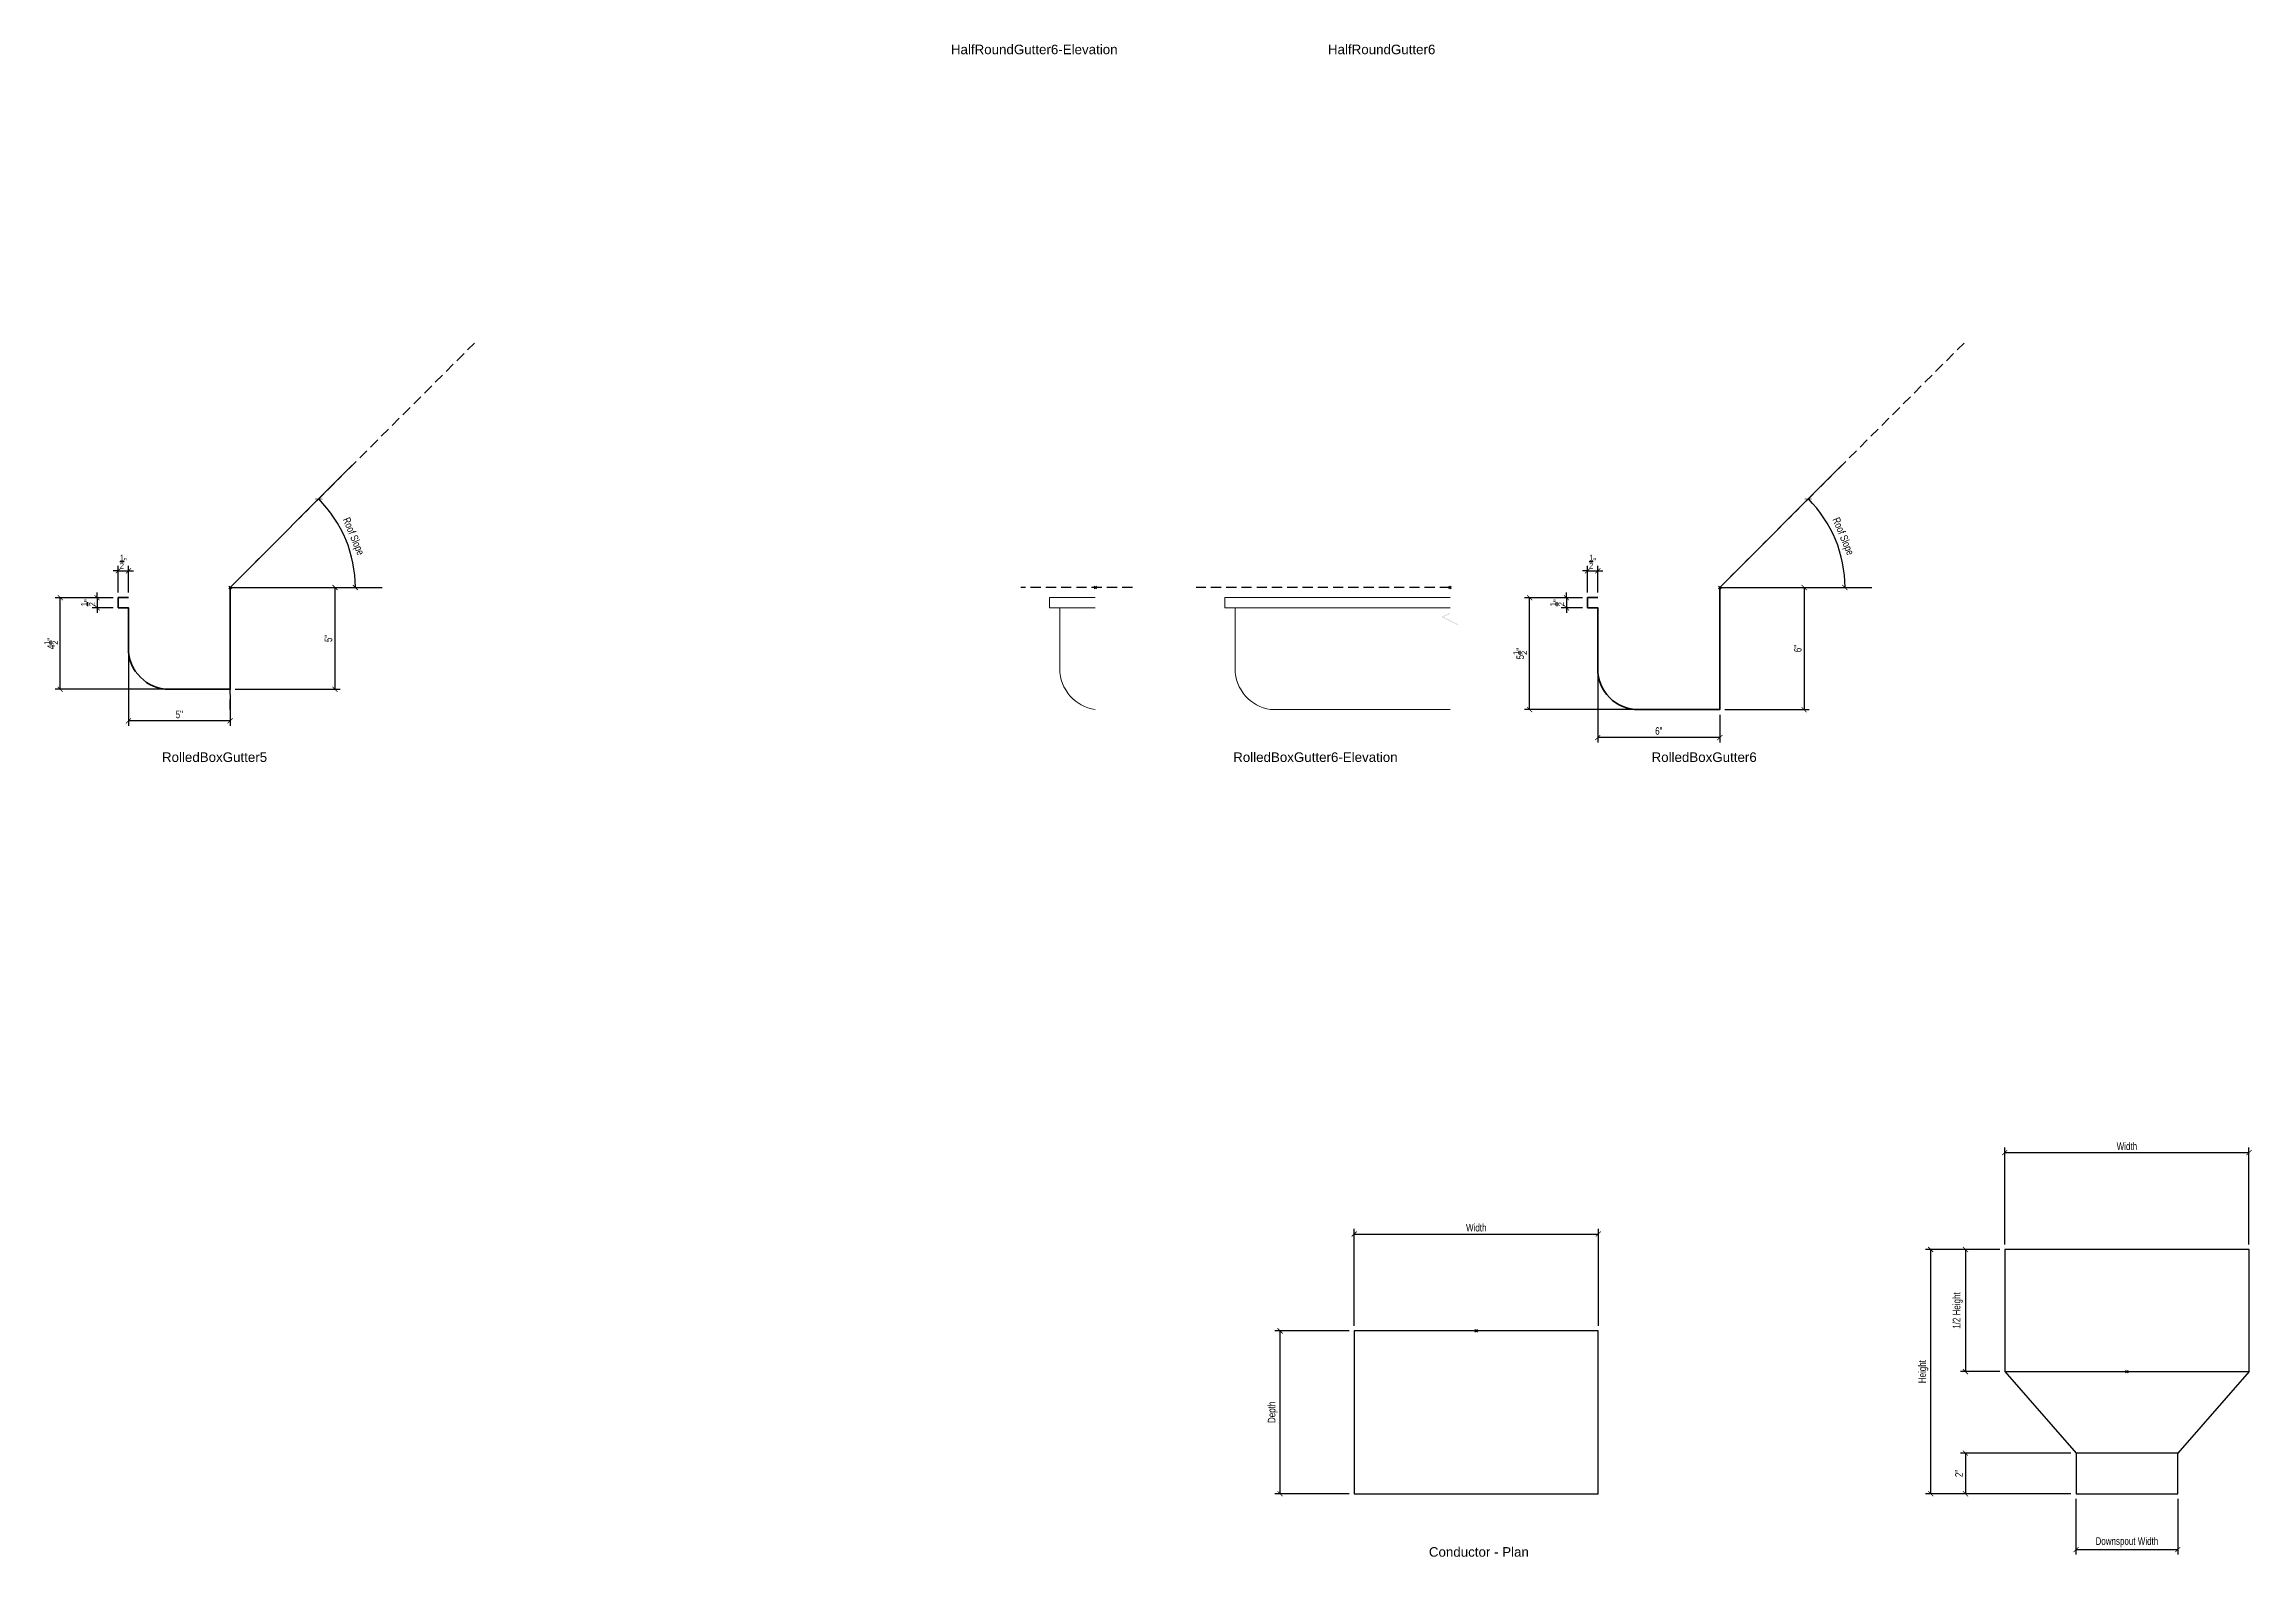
# Model space of a CAD drawing. Header units: inches. Extents: x 1550 to 1938, y 1113 to 1725.
# Drawn here: x 1609.8 to 1718.3, y 1409.4 to 1483.7 of the extents above; entities that cross this region are included whole.
import ezdxf
from ezdxf.enums import TextEntityAlignment as Align

# ---------------------------------------------------------------- set-up
doc = ezdxf.new("R2010")
doc.units = ezdxf.units.IN
doc.header["$LTSCALE"] = 4
doc.header["$MEASUREMENT"] = 0
doc.header["$PDMODE"] = 99
doc.header["$PDSIZE"] = 0.0625
doc.linetypes.add('HIDDEN2', pattern=[0.1875, 0.125, -0.0625])
doc.layers.get('Defpoints').update_dxf_attribs({"color": 121})
for name, color, linetype, lineweight in [('A-Anno-Dims', 211, 'Continuous', 25), ('A-Anno-Symb', 131, 'Continuous', 25), ('G-Anno-Ttlb', 213, 'Continuous', 50), ('Medm', 31, 'Continuous', 25), ('SubStrate', 81, 'HIDDEN2', 25), ('Thin', 150, 'Continuous', 18), ('Wide', 212, 'Continuous', 35)]:
    doc.layers.add(name, color=color, linetype=linetype, lineweight=lineweight)
doc.layers.add('G-Anno-Nplt', color=140, linetype='Continuous', lineweight=18, plot=False)
doc.styles.add('Arch-Dim', font='arial.ttf', dxfattribs={"width": 0.75})
doc.styles.add('RomanS', font='romans.shx')
doc.dimstyles.new('Aec-Arch-I-3', dxfattribs={"dimscale": 4, "dimtxt": 0.09375, "dimasz": 0.0625, "dimexe": 0.0625, "dimexo": 0.0625, "dimgap": 0.03125, "dimtad": 1, "dimdec": 4, "dimzin": 3, "dimdsep": 46, "dimlunit": 4, "dimtxsty": 'Arch-Dim', "dimblk": 'ARCHTICK', "dimcen": 0.09375, "dimclrd": 8, "dimclre": 8, "dimazin": 2, "dimtfac": 0.75, "dimtdec": 4, "dimtix": 1, "dimtmove": 1, "dimatfit": 2, "dimldrblk": 'OPEN90', "dimfxl": 1, "dimtolj": 1, "dimtzin": 0, "dimarcsym": 0})

# ---------------------------------------------------------------- blocks, each defined once
blk = doc.blocks.new('Anno_Title_T2')
at = {"color": 0, "linetype": 'ByBlock', "lineweight": -2, "style": 'RomanS'}
blk.add_attdef('TITLE', (0, 0.5), '', height=1.25, dxfattribs=at)
blk.add_attdef('SCALE', text='', height=0.75, dxfattribs=at).set_placement((0, -0.5), align=Align.TOP_LEFT)
blk = doc.blocks.new('_ArchTick')
at = {"color": 0, "linetype": 'ByBlock', "const_width": 0.15}
blk.add_lwpolyline([(-0.5, -0.5), (0.5, 0.5)], dxfattribs=at)
blk = doc.blocks.new('*D296')
at = {"layer": 'A-Anno-Dims', "color": 8, "lineweight": -2, "transparency": 16777216}
blk.add_arc((1618.93, 1457.03), 6.15, 360, 45, dxfattribs=at)
at = {"layer": 'Defpoints', "color": 0, "transparency": 16777216}
for p in [(1630.93, 1469.03), (1624.87, 1458.62), (1618.93, 1457.03), (1618.93, 1457.03), (1626.4, 1457.03)]:
    blk.add_point(p, dxfattribs=at)
at = {"layer": 'A-Anno-Dims', "color": 8, "lineweight": -2, "transparency": 16777216, "xscale": 0.25, "yscale": 0.25, "zscale": 0.25}
for p, rotation in [((1623.28, 1461.38), 134.9999999999999), ((1625.08, 1457.03), 269.999999999999)]:
    blk.add_blockref('_ArchTick', p, dxfattribs=dict(at, rotation=rotation))
at = {"layer": 'A-Anno-Dims', "color": 0, "transparency": 16777216, "insert": (1624.95, 1459.53), "char_height": 0.375, "attachment_point": 5, "rotation": 292.5, "style": 'Arch-Dim'}
blk.add_mtext('\\A1;Roof Slope', dxfattribs=at)
blk = doc.blocks.new('_Open90')
at = {"color": 0, "linetype": 'ByBlock', "lineweight": -2}
for p, q in [((0, 0), (-1, 0)), ((-0.5, 0.5), (0, 0)), ((0, 0), (-0.5, -0.5))]:
    blk.add_line(p, q, dxfattribs=at)
blk = doc.blocks.new('*D297')
at = {"layer": 'A-Anno-Dims', "color": 8, "lineweight": -2, "transparency": 16777216}
blk.add_arc((1692.13, 1457.03), 6.15, 0, 45, dxfattribs=at)
at = {"layer": 'Defpoints', "color": 0, "transparency": 16777216}
for p in [(1704.13, 1469.03), (1698.06, 1458.62), (1692.13, 1457.03), (1692.13, 1457.03), (1699.6, 1457.03)]:
    blk.add_point(p, dxfattribs=at)
at = {"layer": 'A-Anno-Dims', "color": 8, "lineweight": -2, "transparency": 16777216, "xscale": 0.25, "yscale": 0.25, "zscale": 0.25}
for p, rotation in [((1696.47, 1461.38), 134.9999999999999), ((1698.27, 1457.03), 270.0000000000004)]:
    blk.add_blockref('_ArchTick', p, dxfattribs=dict(at, rotation=rotation))
at = {"layer": 'A-Anno-Dims', "color": 0, "transparency": 16777216, "insert": (1698.15, 1459.53), "char_height": 0.375, "attachment_point": 5, "rotation": 292.5, "style": 'Arch-Dim'}
blk.add_mtext('\\A1;Roof Slope', dxfattribs=at)
blk = doc.blocks.new('*D284')
at = {"layer": 'A-Anno-Dims', "color": 8, "lineweight": -2, "transparency": 16777216}
for p, q in [((1613.93, 1453.78), (1613.93, 1450.23)), ((1618.93, 1451.78), (1618.93, 1450.23)), ((1618.93, 1450.48), (1613.93, 1450.48))]:
    blk.add_line(p, q, dxfattribs=at)
at = {"layer": 'Defpoints', "color": 0, "transparency": 16777216}
for p in [(1613.93, 1454.03), (1618.93, 1452.03), (1613.93, 1450.48)]:
    blk.add_point(p, dxfattribs=at)
at = {"layer": 'A-Anno-Dims', "color": 8, "lineweight": -2, "transparency": 16777216, "xscale": 0.25, "yscale": 0.25, "zscale": 0.25, "rotation": 180}
blk.add_blockref('_ArchTick', (1613.93, 1450.48), dxfattribs=at)
at = {"layer": 'A-Anno-Dims', "color": 8, "lineweight": -2, "transparency": 16777216, "xscale": 0.25, "yscale": 0.25, "zscale": 0.25}
blk.add_blockref('_ArchTick', (1618.93, 1450.48), dxfattribs=at)
at = {"layer": 'A-Anno-Dims', "color": 0, "transparency": 16777216, "insert": (1616.43, 1450.79), "char_height": 0.375, "attachment_point": 5, "style": 'Arch-Dim'}
blk.add_mtext('\\A1;5"', dxfattribs=at)
blk = doc.blocks.new('*D285')
at = {"layer": 'A-Anno-Dims', "color": 8, "lineweight": -2, "transparency": 16777216}
for p, q in [((1619.18, 1457.03), (1624.33, 1457.03)), ((1624.08, 1457.03), (1624.08, 1452.03)), ((1619.18, 1452.03), (1624.33, 1452.03))]:
    blk.add_line(p, q, dxfattribs=at)
at = {"layer": 'Defpoints', "color": 0, "transparency": 16777216}
for p in [(1618.93, 1457.03), (1618.93, 1452.03), (1624.08, 1452.03)]:
    blk.add_point(p, dxfattribs=at)
at = {"layer": 'A-Anno-Dims', "color": 8, "lineweight": -2, "transparency": 16777216, "xscale": 0.25, "yscale": 0.25, "zscale": 0.25}
for p, rotation in [((1624.08, 1457.03), 90), ((1624.08, 1452.03), 270)]:
    blk.add_blockref('_ArchTick', p, dxfattribs=dict(at, rotation=rotation))
at = {"layer": 'A-Anno-Dims', "color": 0, "transparency": 16777216, "insert": (1623.76, 1454.53), "char_height": 0.375, "attachment_point": 5, "rotation": 90, "style": 'Arch-Dim'}
blk.add_mtext('\\A1;5"', dxfattribs=at)
blk = doc.blocks.new('*D286')
at = {"layer": 'A-Anno-Dims', "color": 8, "lineweight": -2, "transparency": 16777216}
for p, q in [((1613.18, 1456.53), (1610.33, 1456.53)), ((1610.58, 1452.03), (1610.58, 1456.53)), ((1615.68, 1452.03), (1610.33, 1452.03))]:
    blk.add_line(p, q, dxfattribs=at)
at = {"layer": 'Defpoints', "color": 0, "transparency": 16777216}
for p in [(1610.58, 1456.53), (1613.43, 1456.53), (1615.93, 1452.03)]:
    blk.add_point(p, dxfattribs=at)
at = {"layer": 'A-Anno-Dims', "color": 8, "lineweight": -2, "transparency": 16777216, "xscale": 0.25, "yscale": 0.25, "zscale": 0.25}
for p, rotation in [((1610.58, 1456.53), 90), ((1610.58, 1452.03), 270)]:
    blk.add_blockref('_ArchTick', p, dxfattribs=dict(at, rotation=rotation))
at = {"layer": 'A-Anno-Dims', "color": 0, "transparency": 16777216, "insert": (1610.13, 1454.28), "char_height": 0.375, "attachment_point": 5, "rotation": 90, "style": 'Arch-Dim'}
blk.add_mtext('\\A1;4{\\H0.750000x;\\S1/2;}"', dxfattribs=at)
blk = doc.blocks.new('*D300')
at = {"layer": 'A-Anno-Dims', "color": 8, "lineweight": -2, "transparency": 16777216}
for p, q in [((1613.43, 1456.78), (1613.43, 1458.1)), ((1613.93, 1456.78), (1613.93, 1458.1)), ((1613.43, 1457.85), (1613.18, 1457.85)), ((1613.43, 1457.85), (1613.93, 1457.85)), ((1613.93, 1457.85), (1614.18, 1457.85))]:
    blk.add_line(p, q, dxfattribs=at)
at = {"layer": 'Defpoints', "color": 0, "transparency": 16777216}
for p in [(1613.93, 1457.85), (1613.43, 1456.53), (1613.93, 1456.53)]:
    blk.add_point(p, dxfattribs=at)
at = {"layer": 'A-Anno-Dims', "color": 8, "lineweight": -2, "transparency": 16777216, "xscale": 0.25, "yscale": 0.25, "zscale": 0.25}
blk.add_blockref('_ArchTick', (1613.43, 1457.85), dxfattribs=at)
at = {"layer": 'A-Anno-Dims', "color": 8, "lineweight": -2, "transparency": 16777216, "xscale": 0.25, "yscale": 0.25, "zscale": 0.25, "rotation": 180}
blk.add_blockref('_ArchTick', (1613.93, 1457.85), dxfattribs=at)
at = {"layer": 'A-Anno-Dims', "color": 0, "transparency": 16777216, "insert": (1613.68, 1458.3), "char_height": 0.375, "attachment_point": 5, "style": 'Arch-Dim'}
blk.add_mtext('\\A1;{\\H0.750000x;\\S1/2;}"', dxfattribs=at)
blk = doc.blocks.new('*D301')
at = {"layer": 'A-Anno-Dims', "color": 8, "lineweight": -2, "transparency": 16777216}
for p, q in [((1613.18, 1456.53), (1612.14, 1456.53)), ((1613.18, 1456.03), (1612.14, 1456.03)), ((1612.39, 1456.53), (1612.39, 1456.78)), ((1612.39, 1456.53), (1612.39, 1456.03)), ((1612.39, 1456.03), (1612.39, 1455.78))]:
    blk.add_line(p, q, dxfattribs=at)
at = {"layer": 'Defpoints', "color": 0, "transparency": 16777216}
for p in [(1612.39, 1456.03), (1613.43, 1456.53), (1613.43, 1456.03)]:
    blk.add_point(p, dxfattribs=at)
at = {"layer": 'A-Anno-Dims', "color": 8, "lineweight": -2, "transparency": 16777216, "xscale": 0.25, "yscale": 0.25, "zscale": 0.25}
for p, rotation in [((1612.39, 1456.53), 270), ((1612.39, 1456.03), 90)]:
    blk.add_blockref('_ArchTick', p, dxfattribs=dict(at, rotation=rotation))
at = {"layer": 'A-Anno-Dims', "color": 0, "transparency": 16777216, "insert": (1611.94, 1456.28), "char_height": 0.375, "attachment_point": 5, "rotation": 90, "style": 'Arch-Dim'}
blk.add_mtext('\\A1;{\\H0.750000x;\\S1/2;}"', dxfattribs=at)
blk = doc.blocks.new('*D287')
at = {"layer": 'A-Anno-Dims', "color": 8, "lineweight": -2, "transparency": 16777216}
for p, q in [((1686.13, 1452.78), (1686.13, 1449.41)), ((1692.13, 1450.78), (1692.13, 1449.41)), ((1692.13, 1449.66), (1686.13, 1449.66))]:
    blk.add_line(p, q, dxfattribs=at)
at = {"layer": 'Defpoints', "color": 0, "transparency": 16777216}
for p in [(1686.13, 1453.03), (1692.13, 1451.03), (1686.13, 1449.66)]:
    blk.add_point(p, dxfattribs=at)
at = {"layer": 'A-Anno-Dims', "color": 8, "lineweight": -2, "transparency": 16777216, "xscale": 0.25, "yscale": 0.25, "zscale": 0.25, "rotation": 180}
blk.add_blockref('_ArchTick', (1686.13, 1449.66), dxfattribs=at)
at = {"layer": 'A-Anno-Dims', "color": 8, "lineweight": -2, "transparency": 16777216, "xscale": 0.25, "yscale": 0.25, "zscale": 0.25}
blk.add_blockref('_ArchTick', (1692.13, 1449.66), dxfattribs=at)
at = {"layer": 'A-Anno-Dims', "color": 0, "transparency": 16777216, "insert": (1689.13, 1449.98), "char_height": 0.375, "attachment_point": 5, "style": 'Arch-Dim'}
blk.add_mtext('\\A1;6"', dxfattribs=at)
blk = doc.blocks.new('*D288')
at = {"layer": 'A-Anno-Dims', "color": 8, "lineweight": -2, "transparency": 16777216}
for p, q in [((1692.38, 1457.03), (1696.52, 1457.03)), ((1696.27, 1457.03), (1696.27, 1451.03)), ((1692.38, 1451.03), (1696.52, 1451.03))]:
    blk.add_line(p, q, dxfattribs=at)
at = {"layer": 'Defpoints', "color": 0, "transparency": 16777216}
for p in [(1692.13, 1457.03), (1692.13, 1451.03), (1696.27, 1451.03)]:
    blk.add_point(p, dxfattribs=at)
at = {"layer": 'A-Anno-Dims', "color": 8, "lineweight": -2, "transparency": 16777216, "xscale": 0.25, "yscale": 0.25, "zscale": 0.25}
for p, rotation in [((1696.27, 1457.03), 90), ((1696.27, 1451.03), 270)]:
    blk.add_blockref('_ArchTick', p, dxfattribs=dict(at, rotation=rotation))
at = {"layer": 'A-Anno-Dims', "color": 0, "transparency": 16777216, "insert": (1695.96, 1454.03), "char_height": 0.375, "attachment_point": 5, "rotation": 90, "style": 'Arch-Dim'}
blk.add_mtext('\\A1;6"', dxfattribs=at)
blk = doc.blocks.new('*D289')
at = {"layer": 'A-Anno-Dims', "color": 8, "lineweight": -2, "transparency": 16777216}
for p, q in [((1685.38, 1456.53), (1682.53, 1456.53)), ((1682.78, 1451.03), (1682.78, 1456.53)), ((1687.88, 1451.03), (1682.53, 1451.03))]:
    blk.add_line(p, q, dxfattribs=at)
at = {"layer": 'Defpoints', "color": 0, "transparency": 16777216}
for p in [(1682.78, 1456.53), (1685.63, 1456.53), (1688.13, 1451.03)]:
    blk.add_point(p, dxfattribs=at)
at = {"layer": 'A-Anno-Dims', "color": 8, "lineweight": -2, "transparency": 16777216, "xscale": 0.25, "yscale": 0.25, "zscale": 0.25}
for p, rotation in [((1682.78, 1456.53), 90), ((1682.78, 1451.03), 270)]:
    blk.add_blockref('_ArchTick', p, dxfattribs=dict(at, rotation=rotation))
at = {"layer": 'A-Anno-Dims', "color": 0, "transparency": 16777216, "insert": (1682.32, 1453.78), "char_height": 0.375, "attachment_point": 5, "rotation": 90, "style": 'Arch-Dim'}
blk.add_mtext('\\A1;5{\\H0.750000x;\\S1/2;}"', dxfattribs=at)
blk = doc.blocks.new('*D302')
at = {"layer": 'A-Anno-Dims', "color": 8, "lineweight": -2, "transparency": 16777216}
for p, q in [((1685.63, 1456.78), (1685.63, 1458.1)), ((1686.13, 1456.78), (1686.13, 1458.1)), ((1685.63, 1457.85), (1685.38, 1457.85)), ((1685.63, 1457.85), (1686.13, 1457.85)), ((1686.13, 1457.85), (1686.38, 1457.85))]:
    blk.add_line(p, q, dxfattribs=at)
at = {"layer": 'Defpoints', "color": 0, "transparency": 16777216}
for p in [(1686.13, 1457.85), (1685.63, 1456.53), (1686.13, 1456.53)]:
    blk.add_point(p, dxfattribs=at)
at = {"layer": 'A-Anno-Dims', "color": 8, "lineweight": -2, "transparency": 16777216, "xscale": 0.25, "yscale": 0.25, "zscale": 0.25}
blk.add_blockref('_ArchTick', (1685.63, 1457.85), dxfattribs=at)
at = {"layer": 'A-Anno-Dims', "color": 8, "lineweight": -2, "transparency": 16777216, "xscale": 0.25, "yscale": 0.25, "zscale": 0.25, "rotation": 180}
blk.add_blockref('_ArchTick', (1686.13, 1457.85), dxfattribs=at)
at = {"layer": 'A-Anno-Dims', "color": 0, "transparency": 16777216, "insert": (1685.88, 1458.3), "char_height": 0.375, "attachment_point": 5, "style": 'Arch-Dim'}
blk.add_mtext('\\A1;{\\H0.750000x;\\S1/2;}"', dxfattribs=at)
blk = doc.blocks.new('*D303')
at = {"layer": 'A-Anno-Dims', "color": 8, "lineweight": -2, "transparency": 16777216}
for p, q in [((1685.38, 1456.53), (1684.34, 1456.53)), ((1685.38, 1456.03), (1684.34, 1456.03)), ((1684.59, 1456.53), (1684.59, 1456.78)), ((1684.59, 1456.53), (1684.59, 1456.03)), ((1684.59, 1456.03), (1684.59, 1455.78))]:
    blk.add_line(p, q, dxfattribs=at)
at = {"layer": 'Defpoints', "color": 0, "transparency": 16777216}
for p in [(1684.59, 1456.03), (1685.63, 1456.53), (1685.63, 1456.03)]:
    blk.add_point(p, dxfattribs=at)
at = {"layer": 'A-Anno-Dims', "color": 8, "lineweight": -2, "transparency": 16777216, "xscale": 0.25, "yscale": 0.25, "zscale": 0.25}
for p, rotation in [((1684.59, 1456.53), 270), ((1684.59, 1456.03), 90)]:
    blk.add_blockref('_ArchTick', p, dxfattribs=dict(at, rotation=rotation))
at = {"layer": 'A-Anno-Dims', "color": 0, "transparency": 16777216, "insert": (1684.13, 1456.28), "char_height": 0.375, "attachment_point": 5, "rotation": 90, "style": 'Arch-Dim'}
blk.add_mtext('\\A1;{\\H0.750000x;\\S1/2;}"', dxfattribs=at)
blk = doc.blocks.new('AecDtl_RolledBoxGutter5Section')
at = {"layer": 'Wide'}
blk.add_lwpolyline([(6, 6), (0, 0), (0, -5), (-3, -5, -0.414214), (-5, -3), (-5, -1), (-5.5, -1), (-5.5, -0.5), (-5, -0.5)], format="xyb", dxfattribs=at)
blk = doc.blocks.new('AecDtl_RolledBoxGutter6Section')
at = {"layer": 'Wide'}
blk.add_lwpolyline([(6, 6), (0, 0), (0, -6), (-4, -6, -0.414214), (-6, -4), (-6, -1), (-6.5, -1), (-6.5, -0.5), (-6, -0.5)], format="xyb", dxfattribs=at)
blk = doc.blocks.new('*D312')
at = {"layer": 'A-Anno-Dims', "color": 8, "lineweight": -2, "transparency": 16777216}
for p, q in [((1674.16, 1420.76), (1674.16, 1425.52)), ((1686.16, 1420.76), (1686.16, 1425.52)), ((1674.16, 1425.27), (1686.16, 1425.27))]:
    blk.add_line(p, q, dxfattribs=at)
at = {"layer": 'Defpoints', "color": 0, "transparency": 16777216}
for p in [(1686.16, 1425.27), (1674.16, 1420.51), (1686.16, 1420.51)]:
    blk.add_point(p, dxfattribs=at)
at = {"layer": 'A-Anno-Dims', "color": 8, "lineweight": -2, "transparency": 16777216, "xscale": 0.25, "yscale": 0.25, "zscale": 0.25, "rotation": 180}
blk.add_blockref('_ArchTick', (1674.16, 1425.27), dxfattribs=at)
at = {"layer": 'A-Anno-Dims', "color": 8, "lineweight": -2, "transparency": 16777216, "xscale": 0.25, "yscale": 0.25, "zscale": 0.25}
blk.add_blockref('_ArchTick', (1686.16, 1425.27), dxfattribs=at)
at = {"layer": 'A-Anno-Dims', "color": 0, "transparency": 16777216, "insert": (1680.16, 1425.58), "char_height": 0.375, "attachment_point": 5, "style": 'Arch-Dim'}
blk.add_mtext('\\A1;Width', dxfattribs=at)
blk = doc.blocks.new('*D313')
at = {"layer": 'A-Anno-Dims', "color": 8, "lineweight": -2, "transparency": 16777216}
for p, q in [((1673.91, 1420.51), (1670.27, 1420.51)), ((1670.52, 1412.51), (1670.52, 1420.51)), ((1673.91, 1412.51), (1670.27, 1412.51))]:
    blk.add_line(p, q, dxfattribs=at)
at = {"layer": 'Defpoints', "color": 0, "transparency": 16777216}
for p in [(1670.52, 1420.51), (1674.16, 1420.51), (1674.16, 1412.51)]:
    blk.add_point(p, dxfattribs=at)
at = {"layer": 'A-Anno-Dims', "color": 8, "lineweight": -2, "transparency": 16777216, "xscale": 0.25, "yscale": 0.25, "zscale": 0.25}
for p, rotation in [((1670.52, 1420.51), 90), ((1670.52, 1412.51), 270)]:
    blk.add_blockref('_ArchTick', p, dxfattribs=dict(at, rotation=rotation))
at = {"layer": 'A-Anno-Dims', "color": 0, "transparency": 16777216, "insert": (1670.16, 1416.51), "char_height": 0.375, "attachment_point": 5, "rotation": 90, "style": 'Arch-Dim'}
blk.add_mtext('\\A1;Depth', dxfattribs=at)
blk = doc.blocks.new('*D314')
at = {"layer": 'A-Anno-Dims', "color": 8, "lineweight": -2, "transparency": 16777216}
for p, q in [((1706.13, 1424.76), (1706.13, 1429.52)), ((1706.13, 1429.27), (1718.13, 1429.27)), ((1718.13, 1424.76), (1718.13, 1429.52))]:
    blk.add_line(p, q, dxfattribs=at)
at = {"layer": 'Defpoints', "color": 0, "transparency": 16777216}
for p in [(1718.13, 1429.27), (1706.13, 1424.51), (1718.13, 1424.51)]:
    blk.add_point(p, dxfattribs=at)
at = {"layer": 'A-Anno-Dims', "color": 8, "lineweight": -2, "transparency": 16777216, "xscale": 0.25, "yscale": 0.25, "zscale": 0.25, "rotation": 180}
blk.add_blockref('_ArchTick', (1706.13, 1429.27), dxfattribs=at)
at = {"layer": 'A-Anno-Dims', "color": 8, "lineweight": -2, "transparency": 16777216, "xscale": 0.25, "yscale": 0.25, "zscale": 0.25}
blk.add_blockref('_ArchTick', (1718.13, 1429.27), dxfattribs=at)
at = {"layer": 'A-Anno-Dims', "color": 0, "transparency": 16777216, "insert": (1712.13, 1429.58), "char_height": 0.375, "attachment_point": 5, "style": 'Arch-Dim'}
blk.add_mtext('\\A1;Width', dxfattribs=at)
blk = doc.blocks.new('*D315')
at = {"layer": 'A-Anno-Dims', "color": 8, "lineweight": -2, "transparency": 16777216}
for p, q in [((1705.88, 1424.51), (1702.24, 1424.51)), ((1702.49, 1412.51), (1702.49, 1424.51)), ((1709.38, 1412.51), (1702.24, 1412.51))]:
    blk.add_line(p, q, dxfattribs=at)
at = {"layer": 'Defpoints', "color": 0, "transparency": 16777216}
for p in [(1702.49, 1424.51), (1706.13, 1424.51), (1709.63, 1412.51)]:
    blk.add_point(p, dxfattribs=at)
at = {"layer": 'A-Anno-Dims', "color": 8, "lineweight": -2, "transparency": 16777216, "xscale": 0.25, "yscale": 0.25, "zscale": 0.25}
for p, rotation in [((1702.49, 1424.51), 90), ((1702.49, 1412.51), 270)]:
    blk.add_blockref('_ArchTick', p, dxfattribs=dict(at, rotation=rotation))
at = {"layer": 'A-Anno-Dims', "color": 0, "transparency": 16777216, "insert": (1702.13, 1418.51), "char_height": 0.375, "attachment_point": 5, "rotation": 90, "style": 'Arch-Dim'}
blk.add_mtext('\\A1;Height', dxfattribs=at)
blk = doc.blocks.new('*D316')
at = {"layer": 'A-Anno-Dims', "color": 8, "lineweight": -2, "transparency": 16777216}
for p, q in [((1709.63, 1412.26), (1709.63, 1409.52)), ((1714.63, 1412.26), (1714.63, 1409.52)), ((1709.63, 1409.77), (1714.63, 1409.77))]:
    blk.add_line(p, q, dxfattribs=at)
at = {"layer": 'Defpoints', "color": 0, "transparency": 16777216}
for p in [(1709.63, 1412.51), (1714.63, 1412.51), (1714.63, 1409.77)]:
    blk.add_point(p, dxfattribs=at)
at = {"layer": 'A-Anno-Dims', "color": 8, "lineweight": -2, "transparency": 16777216, "xscale": 0.25, "yscale": 0.25, "zscale": 0.25, "rotation": 180}
blk.add_blockref('_ArchTick', (1709.63, 1409.77), dxfattribs=at)
at = {"layer": 'A-Anno-Dims', "color": 8, "lineweight": -2, "transparency": 16777216, "xscale": 0.25, "yscale": 0.25, "zscale": 0.25}
blk.add_blockref('_ArchTick', (1714.63, 1409.77), dxfattribs=at)
at = {"layer": 'A-Anno-Dims', "color": 0, "transparency": 16777216, "insert": (1712.13, 1410.13), "char_height": 0.375, "attachment_point": 5, "style": 'Arch-Dim'}
blk.add_mtext('\\A1;Downspout Width', dxfattribs=at)
blk = doc.blocks.new('*D317')
at = {"layer": 'A-Anno-Dims', "color": 8, "lineweight": -2, "transparency": 16777216}
for p, q in [((1705.88, 1424.51), (1703.95, 1424.51)), ((1704.2, 1424.51), (1704.2, 1418.51)), ((1705.88, 1418.51), (1703.95, 1418.51))]:
    blk.add_line(p, q, dxfattribs=at)
at = {"layer": 'Defpoints', "color": 0, "transparency": 16777216}
for p in [(1706.13, 1424.51), (1704.2, 1418.51), (1706.13, 1418.51)]:
    blk.add_point(p, dxfattribs=at)
at = {"layer": 'A-Anno-Dims', "color": 8, "lineweight": -2, "transparency": 16777216, "xscale": 0.25, "yscale": 0.25, "zscale": 0.25}
for p, rotation in [((1704.2, 1424.51), 90), ((1704.2, 1418.51), 270)]:
    blk.add_blockref('_ArchTick', p, dxfattribs=dict(at, rotation=rotation))
at = {"layer": 'A-Anno-Dims', "color": 0, "transparency": 16777216, "insert": (1703.82, 1421.51), "char_height": 0.375, "attachment_point": 5, "rotation": 90, "style": 'Arch-Dim'}
blk.add_mtext('\\A1;1/2 Height', dxfattribs=at)
blk = doc.blocks.new('*D318')
at = {"layer": 'A-Anno-Dims', "color": 8, "lineweight": -2, "transparency": 16777216}
for p, q in [((1709.38, 1414.51), (1703.95, 1414.51)), ((1704.2, 1414.51), (1704.2, 1412.51)), ((1709.38, 1412.51), (1703.95, 1412.51))]:
    blk.add_line(p, q, dxfattribs=at)
at = {"layer": 'Defpoints', "color": 0, "transparency": 16777216}
for p in [(1709.63, 1414.51), (1704.2, 1412.51), (1709.63, 1412.51)]:
    blk.add_point(p, dxfattribs=at)
at = {"layer": 'A-Anno-Dims', "color": 8, "lineweight": -2, "transparency": 16777216, "xscale": 0.25, "yscale": 0.25, "zscale": 0.25}
for p, rotation in [((1704.2, 1414.51), 90), ((1704.2, 1412.51), 270)]:
    blk.add_blockref('_ArchTick', p, dxfattribs=dict(at, rotation=rotation))
at = {"layer": 'A-Anno-Dims', "color": 0, "transparency": 16777216, "insert": (1703.88, 1413.51), "char_height": 0.375, "attachment_point": 5, "rotation": 90, "style": 'Arch-Dim'}
blk.add_mtext('\\A1;2"', dxfattribs=at)
blk = doc.blocks.new('AecDtl_RolBoxGut6Elev')
at = {"layer": 'Thin'}
for p, q in [((-2.25, -0.5), (0, -0.5)), ((-1.75, -1), (0, -1))]:
    blk.add_line(p, q, dxfattribs=at)
blk.add_lwpolyline([(-2.25, -0.5), (-2.25, -1), (-1.75, -1), (-1.75, -4)], dxfattribs=at)
blk.add_lwpolyline([(0, -6, -0.3718), (-1.75, -4, -1.00693)], format="xyb", dxfattribs=at)

msp = doc.modelspace()

# ---------------------------------------------------------------- linework, layer by layer
at = {"layer": 'A-Anno-Dims'}
for p, q in [((1618.93128, 1457.03431), (1626.40289, 1457.03431)), ((1692.12783, 1457.03431), (1699.59943, 1457.03431))]:
    msp.add_line(p, q, dxfattribs=at)
at = {"layer": 'A-Anno-Symb', "const_width": 0.00375}
msp.add_lwpolyline([(1678.87267, 1461.40391), (1678.87267, 1457.26918), (1678.87267, 1455.76918), (1678.49767, 1455.58168), (1679.24767, 1455.20668), (1678.87267, 1455.01918), (1678.87267, 1451.51918), (1678.87267, 1449.38445)], dxfattribs=at)
at = {"layer": 'G-Anno-Nplt'}
for p in [(1618.93128, 1457.03431), (1661.44143, 1457.03431), (1678.87267, 1457.03431), (1692.12783, 1457.03431), (1680.15773, 1420.51025), (1712.13272, 1418.51025)]:
    msp.add_point(p, dxfattribs=at)
at = {"layer": 'Medm'}
for points in [[(1706.13272, 1418.51025), (1718.13272, 1418.51025), (1718.13272, 1424.51025), (1706.13272, 1424.51025)], [(1674.15773, 1412.51025), (1686.15773, 1412.51025), (1686.15773, 1420.51025), (1674.15773, 1420.51025)], [(1709.63272, 1412.51025), (1714.63272, 1412.51025), (1714.63272, 1414.51025), (1709.63272, 1414.51025)]]:
    msp.add_lwpolyline(points, close=True, dxfattribs=at)
for points in [[(1706.13272, 1418.51025), (1709.63272, 1414.51025)], [(1718.13272, 1418.51025), (1714.63272, 1414.51025)]]:
    msp.add_lwpolyline(points, dxfattribs=at)
at = {"layer": 'SubStrate'}
for points in [[(1618.93128, 1451.03431), (1618.93128, 1457.03431), (1630.93128, 1469.03431)], [(1692.12783, 1451.03431), (1692.12783, 1457.03431), (1704.12783, 1469.03431)], [(1663.26173, 1457.03431), (1657.78396, 1457.03431)], [(1678.87267, 1457.03431), (1666.39915, 1457.03431)]]:
    msp.add_lwpolyline(points, dxfattribs=at)
at = {"layer": 'Thin'}
for p, q in [((1667.80661, 1456.53431), (1678.87267, 1456.53431)), ((1668.30661, 1456.03431), (1678.87267, 1456.03431)), ((1670.05661, 1451.03431), (1678.87267, 1451.03431))]:
    msp.add_line(p, q, dxfattribs=at)
msp.add_lwpolyline([(1667.80661, 1456.53431), (1667.80661, 1456.03431), (1668.30661, 1456.03431), (1668.30661, 1453.03431)], dxfattribs=at)
msp.add_lwpolyline([(1670.05661, 1451.03431, -0.371799907), (1668.30661, 1453.03431, -1.00692963)], format="xyb", dxfattribs=at)

# ---------------------------------------------------------------- block references
for name, p in [('AecDtl_RolledBoxGutter5Section', (1618.93128, 1457.03431)), ('AecDtl_RolledBoxGutter6Section', (1692.12783, 1457.03431)), ('AecDtl_RolBoxGut6Elev', (1661.44143, 1457.03431))]:
    msp.add_blockref(name, p)
at = {"layer": 'G-Anno-Ttlb'}
ref = msp.add_blockref('Anno_Title_T2', (1654.34514, 1483.04073), dxfattribs=dict(at, xscale=0.375, yscale=0.375, zscale=0.375))
ref.add_attrib('TITLE', 'HalfRoundGutter6-Elevation', (1654.34514, 1483.22823), dxfattribs={"layer": '0', "color": 0, "linetype": 'ByBlock', "lineweight": -2, "height": 0.46875, "style": 'Arch-Dim'})
ref = msp.add_blockref('Anno_Title_T2', (1672.87281, 1483.04073), dxfattribs=dict(at, xscale=0.375, yscale=0.375, zscale=0.375))
ref.add_attrib('TITLE', 'HalfRoundGutter6', (1672.87281, 1483.22823), dxfattribs={"layer": '0', "color": 0, "linetype": 'ByBlock', "lineweight": -2, "height": 0.46875, "style": 'Arch-Dim'})
ref = msp.add_blockref('Anno_Title_T2', (1615.57791, 1448.27423), dxfattribs=dict(at, xscale=0.375, yscale=0.375, zscale=0.375))
ref.add_attrib('TITLE', 'RolledBoxGutter5', (1615.57791, 1448.46173), dxfattribs={"layer": '0', "color": 0, "linetype": 'ByBlock', "lineweight": -2, "height": 0.46875, "style": 'Arch-Dim'})
ref = msp.add_blockref('Anno_Title_T2', (1668.21613, 1448.27423), dxfattribs=dict(at, xscale=0.375, yscale=0.375, zscale=0.375))
ref.add_attrib('TITLE', 'RolledBoxGutter6-Elevation', (1668.21613, 1448.46173), dxfattribs={"layer": '0', "color": 0, "linetype": 'ByBlock', "lineweight": -2, "height": 0.46875, "style": 'Arch-Dim'})
ref = msp.add_blockref('Anno_Title_T2', (1688.77446, 1448.27423), dxfattribs=dict(at, xscale=0.375, yscale=0.375, zscale=0.375))
ref.add_attrib('TITLE', 'RolledBoxGutter6', (1688.77446, 1448.46173), dxfattribs={"layer": '0', "color": 0, "linetype": 'ByBlock', "lineweight": -2, "height": 0.46875, "style": 'Arch-Dim'})
ref = msp.add_blockref('Anno_Title_T2', (1677.83167, 1409.23162), dxfattribs=dict(at, xscale=0.375, yscale=0.375, zscale=0.375))
ref.add_attrib('TITLE', 'Conductor - Plan', (1677.83167, 1409.41912), dxfattribs={"layer": '0', "color": 0, "linetype": 'ByBlock', "lineweight": -2, "height": 0.46875, "style": 'Arch-Dim'})

# ---------------------------------------------------------------- dimensions: what is measured, and where the dimension line sits
at = {"layer": 'A-Anno-Dims'}
for base, line1, line2, picture, middle in [((1624.86728, 1458.62485), ((1618.93128, 1457.03431), (1630.93128, 1469.03431)), ((1618.93128, 1457.03431), (1626.40289, 1457.03431)), '*D296', (1624.94865, 1459.52678)), ((1698.06383, 1458.62485), ((1692.12783, 1457.03431), (1704.12783, 1469.03431)), ((1692.12783, 1457.03431), (1699.59943, 1457.03431)), '*D297', (1698.1452, 1459.52678))]:
    dim = msp.add_angular_dim_2l(base=base, line1=line1, line2=line2, text='Roof Slope', dimstyle='Aec-Arch-I-3', dxfattribs=at)
    dim.commit()
    dim.dimension.update_dxf_attribs({"geometry": picture, "text_midpoint": middle})
for base, p1, p2, picture, middle in [((1613.93128, 1457.84647), (1613.43128, 1456.53431), (1613.93128, 1456.53431), '*D300', (1613.68128, 1458.30075)), ((1686.12783, 1457.84647), (1685.62783, 1456.53431), (1686.12783, 1456.53431), '*D302', (1685.87783, 1458.30075)), ((1613.93128, 1450.4773), (1618.93128, 1452.03431), (1613.93128, 1454.03431), '*D284', (1616.43128, 1450.79299)), ((1686.12783, 1449.66019), (1692.12783, 1451.03431), (1686.12783, 1453.03431), '*D287', (1689.12783, 1449.97665))]:
    dim = msp.add_linear_dim(base=base, p1=p1, p2=p2, dimstyle='Aec-Arch-I-3', dxfattribs=at)
    dim.commit()
    dim.dimension.update_dxf_attribs({"geometry": picture, "text_midpoint": middle})
for base, p1, p2, picture, middle in [((1624.07668, 1452.03431), (1618.93128, 1457.03431), (1618.93128, 1452.03431), '*D285', (1623.76098, 1454.53431)), ((1696.27323, 1451.03431), (1692.12783, 1457.03431), (1692.12783, 1451.03431), '*D288', (1695.95676, 1454.03431)), ((1610.58062, 1456.53431), (1615.93128, 1452.03431), (1613.43128, 1456.53431), '*D286', (1610.12634, 1454.28431)), ((1612.39082, 1456.03431), (1613.43128, 1456.53431), (1613.43128, 1456.03431), '*D301', (1611.93654, 1456.28431)), ((1682.77717, 1456.53431), (1688.12783, 1451.03431), (1685.62783, 1456.53431), '*D289', (1682.31969, 1453.78431)), ((1684.58736, 1456.03431), (1685.62783, 1456.53431), (1685.62783, 1456.03431), '*D303', (1684.13309, 1456.28431)), ((1704.1951, 1412.51025), (1709.63272, 1414.51025), (1709.63272, 1412.51025), '*D318', (1703.88184, 1413.51025))]:
    dim = msp.add_linear_dim(base=base, p1=p1, p2=p2, angle=90, dimstyle='Aec-Arch-I-3', dxfattribs=at)
    dim.commit()
    dim.dimension.update_dxf_attribs({"geometry": picture, "text_midpoint": middle})
for base, p1, p2, text, picture, middle in [((1718.13272, 1429.26721), (1706.13272, 1424.51025), (1718.13272, 1424.51025), 'Width', '*D314', (1712.13272, 1429.58278)), ((1686.15773, 1425.26721), (1674.15773, 1420.51025), (1686.15773, 1420.51025), 'Width', '*D312', (1680.15773, 1425.58278)), ((1714.63272, 1409.76963), (1709.63272, 1412.51025), (1714.63272, 1412.51025), 'Downspout Width', '*D316', (1712.13272, 1410.13419))]:
    dim = msp.add_linear_dim(base=base, p1=p1, p2=p2, text=text, dimstyle='Aec-Arch-I-3', dxfattribs=at)
    dim.commit()
    dim.dimension.update_dxf_attribs({"geometry": picture, "text_midpoint": middle})
for base, p1, p2, text, picture, middle in [((1702.49479, 1424.51025), (1709.63272, 1412.51025), (1706.13272, 1424.51025), 'Height', '*D315', (1702.12717, 1418.51025)), ((1704.1951, 1418.51025), (1706.13272, 1424.51025), (1706.13272, 1418.51025), '1/2 Height', '*D317', (1703.82428, 1421.51025)), ((1670.5198, 1420.51025), (1674.15773, 1412.51025), (1674.15773, 1420.51025), 'Depth', '*D313', (1670.15525, 1416.51025))]:
    dim = msp.add_linear_dim(base=base, p1=p1, p2=p2, angle=90, text=text, dimstyle='Aec-Arch-I-3', dxfattribs=at)
    dim.commit()
    dim.dimension.update_dxf_attribs({"geometry": picture, "text_midpoint": middle})

doc.saveas('drawing.dxf')
